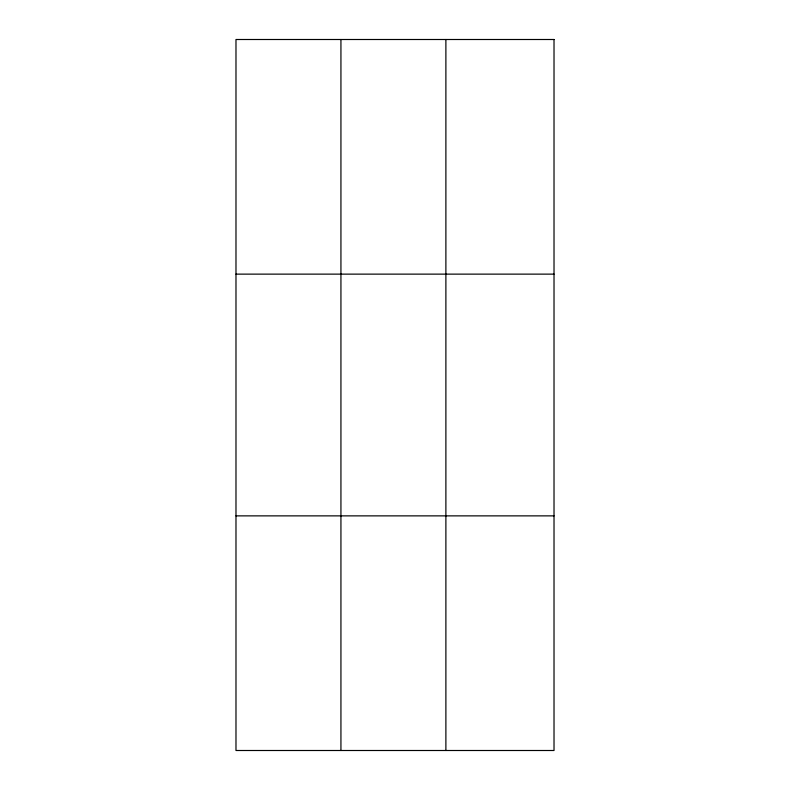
<?xml version="1.0" encoding="UTF-8"?>
<svg xmlns="http://www.w3.org/2000/svg" width="790" height="790" viewBox="0 0 790 790"><rect width="100%" height="100%" fill="white"/><g stroke="black" fill="none" stroke-linecap="round" stroke-linejoin="round"><path stroke-width="1.19" d="M340.934 39.5L340.934 750.5M445.886 39.5L445.886 750.5M235.983 274.13L554.017 274.13M235.983 515.87L554.017 515.87M554.017 39.5L554.017 750.5L235.983 750.5L235.983 39.5L554.017 39.5"/></g></svg>
